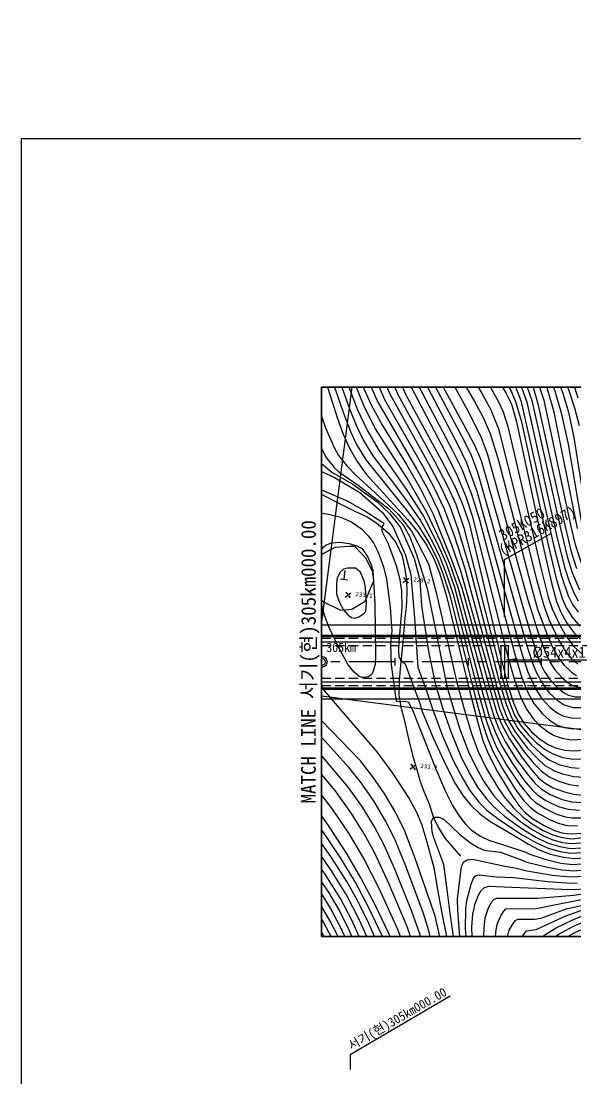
# Model space of a CAD drawing. Header units: millimetres. Extents: x 7782 to 8578, y 1103 to 1809.
# Drawn here: x 7781.9 to 7933.3, y 1362.3 to 1651.2 of the extents above; entities that cross this region are included whole.
import ezdxf
from ezdxf.enums import TextEntityAlignment as Align
from ezdxf.xclip import XClip

# ---------------------------------------------------------------- set-up
doc = ezdxf.new("R2010")
doc.units = ezdxf.units.MM
doc.header["$LTSCALE"] = 10
doc.header["$MEASUREMENT"] = 0
doc.header["$XCLIPFRAME"] = 2
for name, pattern in [('A-CENTR01', [2, 1.25, -0.25, 0.25, -0.25]), ('CENTER', [2, 1.25, -0.25, 0.25, -0.25]), ('HIDDEN', [0.375, 0.25, -0.125])]:
    doc.linetypes.add(name, pattern=pattern)
for name, color, linetype in [('TN-MACL', 6, 'A-CENTR01'), ('TZ-BASE', 253, 'Continuous'), ('TZ-CABL', 4, 'Continuous'), ('TZ-LEAL', 1, 'Continuous'), ('TZ-LEAT', 3, 'Continuous')]:
    doc.layers.add(name, color=color, linetype=linetype)
doc.layers.add('TX-PAPR', color=2, linetype='Continuous', plot=False)
doc.styles.add('HANA', font='GulimChe.ttf')
doc.styles.get("Standard").update_dxf_attribs({"font": 'GulimChe.ttf'})
doc.linetypes.add('ZIGZAG', pattern='A,0.0001,-0.2,[131,ltypeshp.shx,S=0.2,R=0,X=-0.2,Y=0],-0.4,[131,ltypeshp.shx,S=0.2,R=180,X=0.2,Y=0],-0.2', length=0.8001)
doc.dimstyles.get("Standard").update_dxf_attribs({"dimtxt": 0.18, "dimasz": 0.18, "dimexe": 0.18, "dimexo": 0.0625, "dimgap": 0.09, "dimtad": 0, "dimtih": 1, "dimtoh": 1, "dimdec": 4, "dimzin": 0, "dimdsep": 46, "dimtxsty": 'Standard', "dimcen": 0.09, "dimadec": 0, "dimazin": 0, "dimtfac": 1, "dimtdec": 4, "dimtofl": 0, "dimtmove": 0, "dimatfit": 3, "dimfxl": 0, "dimtolj": 1, "dimtzin": 0, "dimarcsym": 0})

# ---------------------------------------------------------------- blocks, each defined once
blk = doc.blocks.new('JD-DDH5JG73NG')
at = {"layer": 'TZ-BASE'}
for p, q in [((0, 10.21), (21.18, 175)), ((0, 90.6, 223), (7.64, 69.08, 223)), ((36.6, 90.41, 206), (46.3, 74.62, 206)), ((60.66, 92.18, 195), (67.42, 74.41, 195)), ((29.67, 87.02, 209), (40.33, 67.91, 209)), ((32.18, 87.71, 208), (41.78, 71.13, 208)), ((34.44, 88.95, 207), (44.05, 72.86, 207)), ((0, 85.18, 224), (5.97, 67.92, 224)), ((25.69, 85.19, 211), (38.91, 60.35, 211)), ((27.52, 85.35, 210), (39.89, 62.78, 210)), ((24.37, 83.7, 212), (37.35, 59.06, 212)), ((0, 80.28, 225), (4.37, 66.48, 225)), ((16.32, 78.5, 217), (18.72, 73.03, 217)), ((18.26, 78.9, 216), (20.87, 73.04, 216)), ((20.49, 78.5, 215), (23.05, 72.93, 215)), ((22.53, 78.72, 214), (34.4, 56.16, 214)), ((23.83, 80.41, 213), (35.8, 57.75, 213)), ((50.86, 78.82, 203), (53.04, 74.81, 203)), ((59.44, 80.39, 198), (61.62, 74.56, 198)), ((61.43, 80.2, 197), (63.84, 73.62, 197)), ((63.74, 79.12, 196), (65.85, 73.34, 196)), ((7.4, 75.2, 222), (9.85, 68.82, 222)), ((8.45, 77.59, 221), (11.44, 70.12, 221)), ((11.18, 75.46, 220), (13.49, 70.34, 220)), ((12.89, 76.49, 219), (15.31, 71.14, 219)), ((14.69, 77.26, 218), (17.21, 71.69, 218)), ((48.39, 76.67, 205), (50.46, 73.3, 205)), ((49.94, 77.21, 204), (51.8, 73.92, 204)), ((54.54, 75.17, 202), (56.04, 70.94, 202)), ((55.85, 75.94, 201), (57.38, 71.34, 201)), ((57.45, 76.1, 200), (59.1, 70.45, 200)), ((58.85, 77.15, 199), (60.69, 71.48, 199)), ((68.34, 77.05, 194), (70.03, 72.07, 194)), ((18.72, 73.03, 217), (29.19, 54.19, 217)), ((20.87, 73.04, 216), (30.87, 54.79, 216)), ((23.05, 72.93, 215), (32.58, 55.37, 215)), ((44.05, 72.86, 207), (46.27, 68.84, 207)), ((46.3, 74.62, 206), (48.27, 71.2, 206)), ((50.46, 73.3, 205), (51.87, 70.35, 205)), ((51.8, 73.92, 204), (53.1, 70.87, 204)), ((53.04, 74.81, 203), (54.42, 71.37, 203)), ((61.62, 74.56, 198), (63.36, 68.66, 198)), ((63.84, 73.62, 197), (65.47, 68.04, 197)), ((65.85, 73.34, 196), (67.41, 68.15, 196)), ((67.42, 74.41, 195), (69.11, 69.42, 195)), ((11.44, 70.12, 221), (14.69, 63.61, 221)), ((13.49, 70.34, 220), (16.62, 64.54, 220)), ((15.31, 71.14, 219), (25.94, 52.74, 219)), ((17.21, 71.69, 218), (27.64, 53.33, 218)), ((41.78, 71.13, 208), (43.97, 67.1, 208)), ((48.27, 71.2, 206), (49.56, 68.28, 206)), ((51.87, 70.35, 205), (53.27, 65.58, 205)), ((53.1, 70.87, 204), (54.57, 65.58, 204)), ((54.42, 71.37, 203), (63.45, 31.48, 203)), ((56.04, 70.94, 202), (64.37, 33.81, 202)), ((57.38, 71.34, 201), (65.22, 36.44, 201)), ((59.1, 70.45, 200), (66.14, 38.5, 200)), ((60.69, 71.48, 199), (68.1, 36.93, 199)), ((69.11, 69.42, 195), (70.32, 64.55, 195)), ((0, 67.11, 226), (1.05, 63.95, 226)), ((4.37, 66.48, 225), (5.87, 62.21, 225)), ((5.97, 67.92, 224), (7.9, 62.91, 224)), ((7.64, 69.08, 223), (9.74, 63.96, 223)), ((9.85, 68.82, 222), (12.55, 63.05, 222)), ((40.33, 67.91, 209), (43.6, 61.31, 209)), ((43.97, 67.1, 208), (46.02, 62.33, 208)), ((46.27, 68.84, 207), (48.33, 63.67, 207)), ((49.56, 68.28, 206), (50.89, 64.27, 206)), ((63.36, 68.66, 198), (69.76, 36.45, 198)), ((65.47, 68.04, 197), (67.33, 59.45, 197)), ((67.41, 68.15, 196), (68.91, 61.28, 196)), ((1.05, 63.95, 226), (3.43, 58.58, 226)), ((9.74, 63.96, 223), (11.46, 60.46, 223)), ((14.69, 63.61, 221), (23.74, 49.4, 221)), ((16.62, 64.54, 220), (23.24, 53.91, 220)), ((48.33, 63.67, 207), (58.73, 22.46, 207)), ((50.89, 64.27, 206), (59.89, 25.69, 206)), ((53.27, 65.58, 205), (60.7, 30.66, 205)), ((54.57, 65.58, 204), (61.88, 31.95, 204)), ((5.87, 62.21, 225), (7.6, 58.32, 225)), ((7.9, 62.91, 224), (9.57, 59.37, 224)), ((12.55, 63.05, 222), (15.46, 58.08, 222)), ((39.89, 62.78, 210), (41.96, 58.78, 210)), ((43.6, 61.31, 209), (45.23, 56.94, 209)), ((46.02, 62.33, 208), (48.28, 55.02, 208)), ((68.91, 61.28, 196), (72.71, 37.23, 196)), ((0, 58.35, 227), (1.21, 55.91, 227)), ((3.43, 58.58, 226), (4.64, 56.38, 226)), ((7.6, 58.32, 225), (9.69, 54.68, 225)), ((9.57, 59.37, 224), (12.15, 55.11, 224)), ((11.46, 60.46, 223), (14.02, 56.27, 223)), ((15.46, 58.08, 222), (23.09, 47.16, 222)), ((37.35, 59.06, 212), (39.63, 54.32, 212)), ((38.91, 60.35, 211), (40.82, 56.44, 211)), ((41.96, 58.78, 210), (43.57, 54.97, 210)), ((67.33, 59.45, 197), (71.03, 37.94, 197)), ((1.21, 55.91, 227), (3.43, 53.08, 227)), ((4.64, 56.38, 226), (7.03, 53.42, 226)), ((12.15, 55.11, 224), (23.5, 41.03, 224)), ((14.02, 56.27, 223), (22.89, 44.47, 223)), ((32.58, 55.37, 215), (36.23, 48.3, 215)), ((34.4, 56.16, 214), (37.02, 50.83, 214)), ((35.8, 57.75, 213), (38.3, 52.58, 213)), ((40.82, 56.44, 211), (42.59, 51.76, 211)), ((43.57, 54.97, 210), (55.68, 12.47, 210)), ((45.23, 56.94, 209), (56.34, 16.96, 209)), ((48.28, 55.02, 208), (57.07, 21.36, 208)), ((0, 54.19, 228), (2.81, 51.79, 228)), ((3.43, 53.08, 227), (4.77, 51.88, 227)), ((7.03, 53.42, 226), (9.15, 51.2, 226)), ((9.69, 54.68, 225), (12.18, 51.3, 225)), ((23.24, 53.91, 220), (27.06, 47.21, 220)), ((25.94, 52.74, 219), (29.08, 47.01, 219)), ((27.64, 53.33, 218), (30.87, 47.32, 218)), ((29.19, 54.19, 217), (32.48, 47.98, 217)), ((30.87, 54.79, 216), (34.4, 48, 216)), ((38.3, 52.58, 213), (40.94, 45.78, 213)), ((39.63, 54.32, 212), (42.43, 46.61, 212)), ((0, 51.97, 229), (3.54, 50.32, 229)), ((2.81, 51.79, 228), (8.57, 48.53, 228)), ((3.54, 50.32, 229), (10.45, 46.23, 229)), ((4.77, 51.88, 227), (10.02, 48.23, 227)), ((9.15, 51.2, 226), (17.04, 44.01, 226)), ((12.18, 51.3, 225), (23.47, 38.86, 225)), ((23.74, 49.4, 221), (28.68, 40.88, 221)), ((37.02, 50.83, 214), (39.39, 45.13, 214)), ((42.59, 51.76, 211), (56.18, 4.07, 211)), ((0, 46.96, 230), (7.14, 43.85, 230)), ((8.57, 48.53, 228), (15.06, 43.8, 228)), ((10.02, 48.23, 227), (18.35, 41.78, 227)), ((10.45, 46.23, 229), (16.52, 40.87, 229)), ((23.09, 47.16, 222), (27.92, 39.56, 222)), ((27.06, 47.21, 220), (30.45, 40.32, 220)), ((29.08, 47.01, 219), (31.86, 41.3, 219)), ((30.87, 47.32, 218), (33.41, 41.99, 218)), ((32.48, 47.98, 217), (35.02, 42.55, 217)), ((34.4, 48, 216), (36.67, 43.04, 216)), ((36.23, 48.3, 215), (38.33, 43.52, 215)), ((42.43, 46.61, 212), (54.42, 3.2, 212)), ((0, 45.83, 232.64), (1, 45.25, 232.64)), ((1, 45.25, 232.64), (3.79, 43.78, 232.64)), ((3.79, 43.78, 232.64), (6.2, 42.6, 232.64)), ((7.14, 43.85, 230), (12.06, 41.09, 230)), ((15.06, 43.8, 228), (18.53, 40.5, 228)), ((17.04, 44.01, 226), (20.91, 40.31, 226)), ((22.89, 44.47, 223), (26.99, 38.61, 223)), ((38.33, 43.52, 215), (40.28, 37.86, 215)), ((39.39, 45.13, 214), (41.14, 39.92, 214)), ((40.94, 45.78, 213), (43.14, 38.82, 213)), ((0, 40.6, 231), (1.87, 40.36, 231)), ((6.2, 42.6, 232.64), (9.11, 41.16, 232.64)), ((9.11, 41.16, 232.64), (12.45, 39.6, 232.64)), ((12.06, 41.09, 230), (16.72, 38.04, 230)), ((16.52, 40.87, 229), (19.45, 36.94, 229)), ((18.35, 41.78, 227), (22.25, 37.39, 227)), ((18.53, 40.5, 228), (21.59, 36.67, 228)), ((23.5, 41.03, 224), (26.58, 36.97, 224)), ((28.68, 40.88, 221), (32.4, 32.95, 221)), ((31.86, 41.3, 219), (35.48, 31.91, 219)), ((33.41, 41.99, 218), (36.19, 34.53, 218)), ((35.02, 42.55, 217), (37.34, 36.09, 217)), ((36.67, 43.04, 216), (38.84, 36.63, 216)), ((1.87, 40.36, 231), (5.14, 39.52, 231)), ((5.14, 39.52, 231), (8.17, 38.25, 231)), ((8.17, 38.25, 231), (10.9, 36.31, 231)), ((12.45, 39.6, 232.64), (15.41, 37.68, 232.64)), ((15.41, 37.68, 232.64), (18.32, 35.11, 232.64)), ((17.04, 37.76, 230), (16.49, 36.59, 230)), ((16.72, 38.04, 230), (17.04, 37.76, 230)), ((20.91, 40.31, 226), (22.69, 38.13, 226)), ((22.69, 38.13, 226), (24.66, 35.59, 226)), ((23.47, 38.86, 225), (26.3, 35.38, 225)), ((26.99, 38.61, 223), (30.32, 32.77, 223)), ((27.92, 39.56, 222), (31.56, 32.45, 222)), ((30.45, 40.32, 220), (35.69, 27.41, 220)), ((40.28, 37.86, 215), (49.03, 0.81, 215)), ((41.14, 39.92, 214), (50.72, 2.1, 214)), ((43.14, 38.82, 213), (52.56, 2.7, 213)), ((66.14, 38.5, 200), (68.21, 30.02, 200)), ((10.9, 36.31, 231), (12.74, 34.42, 231)), ((16.49, 36.59, 230), (16.47, 35.7, 230)), ((16.47, 35.7, 230), (18.19, 32.23, 230)), ((18.32, 35.11, 232.64), (20.26, 32.55, 232.64)), ((19.45, 36.94, 229), (22.92, 29.17, 229)), ((21.59, 36.67, 228), (25.31, 28.18, 228)), ((22.25, 37.39, 227), (24.13, 34.17, 227)), ((24.66, 35.59, 226), (29.25, 26.76, 226)), ((26.3, 35.38, 225), (28.75, 31.74, 225)), ((26.58, 36.97, 224), (29.48, 32.26, 224)), ((37.34, 36.09, 217), (40.69, 24.83, 217)), ((38.84, 36.63, 216), (49.29, -4.25, 216)), ((65.22, 36.44, 201), (67.09, 28.78, 201)), ((68.1, 36.93, 199), (69.23, 32.06, 199)), ((0.62, 31.39, 232), (1.29, 31.95, 232)), ((1.29, 31.95, 232), (2.79, 32.51, 232)), ((2.79, 32.51, 232), (4.97, 32.66, 232)), ((4.97, 32.66, 232), (7.55, 32.36, 232)), ((7.55, 32.36, 232), (9.67, 31.72, 232)), ((12.74, 34.42, 231), (14.19, 32.51, 231)), ((14.19, 32.51, 231), (15.5, 29.94, 231)), ((18.19, 32.23, 230), (20.36, 26.32, 230)), ((20.26, 32.55, 232.64), (22.03, 28.94, 232.64)), ((24.13, 34.17, 227), (25.83, 29.6, 227)), ((29.48, 32.26, 224), (31.6, 28.11, 224)), ((30.32, 32.77, 223), (32.42, 28.44, 223)), ((31.56, 32.45, 222), (33.91, 27.14, 222)), ((32.4, 32.95, 221), (34.93, 26.92, 221)), ((35.48, 31.91, 219), (38.05, 24.54, 219)), ((36.19, 34.53, 218), (39.13, 25.49, 218)), ((61.88, 31.95, 204), (64.07, 22.79, 204)), ((64.37, 33.81, 202), (66.44, 25.62, 202)), ((69.23, 32.06, 199), (71.1, 26.49, 199)), ((3.69, 31.26, 232.49), (-0.37, 29.13, 232.49)), ((-0.29, 30.32, 232), (0.62, 31.39, 232)), ((7.47, 31.51, 232.49), (3.69, 31.26, 232.49)), ((9.06, 31.46, 232.49), (7.47, 31.51, 232.49)), ((12.18, 28.25, 232.49), (9.06, 31.46, 232.49)), ((9.67, 31.72, 232), (11.07, 30.94, 232)), ((11.07, 30.94, 232), (12.61, 28.55, 232)), ((15.5, 29.94, 231), (16.95, 25.9, 231)), ((22.03, 28.94, 232.64), (22.7, 25.73, 232.64)), ((22.92, 29.17, 229), (24.39, 23.72, 229)), ((25.83, 29.6, 227), (28.84, 20.06, 227)), ((28.75, 31.74, 225), (30.65, 28.21, 225)), ((60.7, 30.66, 205), (62.76, 21.61, 205)), ((63.45, 31.48, 203), (65.49, 23.41, 203)), ((68.21, 30.02, 200), (69.58, 25.5, 200)), ((13.97, 24.53, 232.49), (12.18, 28.25, 232.49)), ((12.61, 28.55, 232), (13.55, 26.53, 232)), ((13.55, 26.53, 232), (13.99, 24.98, 232)), ((20.36, 26.32, 230), (21.31, 22.93, 230)), ((25.31, 28.18, 228), (26.85, 22.37, 228)), ((29.25, 26.76, 226), (31.33, 18.94, 226)), ((30.65, 28.21, 225), (32.25, 24.27, 225)), ((31.6, 28.11, 224), (33.06, 24.43, 224)), ((32.42, 28.44, 223), (34.17, 23.88, 223)), ((33.91, 27.14, 222), (36.28, 20.35, 222)), ((34.93, 26.92, 221), (37.23, 20.37, 221)), ((35.69, 27.41, 220), (38.27, 20.23, 220)), ((67.09, 28.78, 201), (68.4, 24.36, 201)), ((5.01, 24.38, 233), (4.25, 22.87, 233)), ((6.04, 25.28, 233), (5.01, 24.38, 233)), ((7.11, 25.6, 233), (6.04, 25.28, 233)), ((6.14, 22.56, 232.83), (6.44, 24.94, 232.83)), ((8.72, 25.62, 233), (7.11, 25.6, 233)), ((9.28, 25.55, 233), (8.72, 25.62, 233)), ((10.63, 24.46, 233), (9.28, 25.55, 233)), ((11.5, 22.46, 233), (10.63, 24.46, 233)), ((14.3, 22.1, 232.49), (13.97, 24.53, 232.49)), ((13.99, 24.98, 232), (14.55, 15.81, 232)), ((16.95, 25.9, 231), (17.76, 22.55, 231)), ((22.7, 25.73, 232.64), (23.16, 22.57, 232.64)), ((24.39, 23.72, 229), (25.39, 11.92, 229)), ((32.25, 24.27, 225), (34.17, 17.92, 225)), ((33.06, 24.43, 224), (34.93, 18.48, 224)), ((34.17, 23.88, 223), (35.91, 18.39, 223)), ((38.05, 24.54, 219), (47.1, -7.8, 219)), ((39.13, 25.49, 218), (47.91, -6.93, 218)), ((40.69, 24.83, 217), (48.43, -4.97, 217)), ((59.89, 25.69, 206), (61.93, 17.69, 206)), ((65.49, 23.41, 203), (67.35, 18.02, 203)), ((66.44, 25.62, 202), (67.5, 22.25, 202)), ((68.4, 24.36, 201), (70.43, 19.63, 201)), ((4.25, 22.87, 233), (4.07, 21.52, 233)), ((4.07, 21.52, 233), (4.12, 18.68, 233)), ((5.14, 22.69, 232.83), (7.13, 22.43, 232.83)), ((11.6, 22.22, 233), (11.5, 22.46, 233)), ((12.04, 20.18, 233), (11.6, 22.22, 233)), ((11.94, 16.52, 232.49), (14.3, 22.1, 232.49)), ((17.76, 22.55, 231), (18.7, 14.79, 231)), ((21.31, 22.93, 230), (21.8, 19.42, 230)), ((22.24, 21.64, 229.21), (23.82, 22.86, 229.21)), ((22.42, 23.04, 229.21), (23.64, 21.46, 229.21)), ((23.16, 22.57, 232.64), (23.3, 18.79, 232.64)), ((26.85, 22.37, 228), (27.32, 15.33, 228)), ((36.28, 20.35, 222), (44.13, -9.07, 222)), ((37.23, 20.37, 221), (45.04, -8.24, 221)), ((38.27, 20.23, 220), (46.47, -9.3, 220)), ((57.07, 21.36, 208), (59.01, 14.4, 208)), ((58.73, 22.46, 207), (60.58, 15.64, 207)), ((62.76, 21.61, 205), (64.19, 16.47, 205)), ((64.07, 22.79, 204), (65.75, 17.33, 204)), ((67.5, 22.25, 202), (68.97, 18.65, 202)), ((-2.17, 20.1, 232.49), (0.19, 16.54, 232.49)), ((4.12, 18.68, 233), (4.19, 18.24, 233)), ((4.19, 18.24, 233), (4.9, 16.17, 233)), ((6.46, 17.64, 233.07), (8.04, 18.86, 233.07)), ((6.64, 19.04, 233.07), (7.86, 17.46, 233.07)), ((12.32, 16.19, 233), (12.04, 20.18, 233)), ((21.8, 19.42, 230), (21.9, 14.83, 230)), ((23.3, 18.79, 232.64), (23.07, 14.95, 232.64)), ((28.84, 20.06, 227), (34.23, -6.62, 227)), ((31.33, 18.94, 226), (36.86, -5.3, 226)), ((34.17, 17.92, 225), (38.24, 1.11, 225)), ((34.93, 18.48, 224), (41.86, -9.08, 224)), ((35.91, 18.39, 223), (42.87, -8.6, 223)), ((61.93, 17.69, 206), (62.94, 14.51, 206)), ((67.35, 18.02, 203), (68.55, 15.61, 203)), ((68.97, 18.65, 202), (70.12, 16.68, 202)), ((0.87, 12.47, 232), (-0.09, 16.09, 232)), ((0.19, 16.54, 232.49), (5.18, 14.12, 232.49)), ((4.9, 16.17, 233), (6.01, 14.22, 233)), ((8.25, 14.39, 232.49), (11.94, 16.52, 232.49)), ((12.07, 13.78, 233), (12.32, 16.19, 233)), ((14.55, 15.81, 232), (14.7, 1.56, 232)), ((18.7, 14.79, 231), (19.19, 8.5, 231)), ((21.9, 14.83, 230), (21.09, 5.38, 230)), ((23.07, 14.95, 232.64), (22.79, 12.02, 232.64)), ((27.32, 15.33, 228), (29.32, 2.37, 228)), ((56.34, 16.96, 209), (59.55, 6.86, 209)), ((60.58, 15.64, 207), (62.1, 11.55, 207)), ((62.94, 14.51, 206), (65.04, 10, 206)), ((64.19, 16.47, 205), (65.26, 13.73, 205)), ((65.75, 17.33, 204), (66.93, 14.65, 204)), ((66.93, 14.65, 204), (68.46, 12.23, 204)), ((68.55, 15.61, 203), (70.08, 13.57, 203)), ((2.12, 9.37, 232), (0.87, 12.47, 232)), ((5.18, 14.12, 232.49), (8.25, 14.39, 232.49)), ((6.01, 14.22, 233), (7.18, 12.83, 233)), ((7.18, 12.83, 233), (8.2, 12.14, 233)), ((8.2, 12.14, 233), (9.06, 11.94, 233)), ((9.06, 11.94, 233), (10.19, 12.25, 233)), ((10.19, 12.25, 233), (11.5, 13.1, 233)), ((11.5, 13.1, 233), (12.07, 13.78, 233)), ((22.79, 12.02, 232.64), (22.52, 8.61, 232.64)), ((25.39, 11.92, 229), (26.3, -1.48, 229)), ((55.68, 12.47, 210), (58.43, 3.28, 210)), ((59.01, 14.4, 208), (61.71, 7.15, 208)), ((65.26, 13.73, 205), (66.93, 10.72, 205)), ((68.46, 12.23, 204), (70.49, 9.74, 204)), ((80, 10), (0, 10)), ((4.55, 4.2, 232), (2.12, 9.37, 232)), ((62.1, 11.55, 207), (64.77, 5.84, 207)), ((65.04, 10, 206), (66.78, 6.99, 206)), ((66.93, 10.72, 205), (68.77, 8.13, 205)), ((0, 7.29), (80, 7.29)), ((0, 6.89), (80, 6.89)), ((19.19, 8.5, 231), (18.85, 4.78, 231)), ((22.52, 8.61, 232.64), (22.23, 5.36, 232.64)), ((59.55, 6.86, 209), (61.16, 2.54, 209)), ((61.71, 7.15, 208), (63.1, 3.99, 208)), ((64.77, 5.84, 207), (66.68, 2.74, 207)), ((66.78, 6.99, 206), (68.82, 4.26, 206)), ((68.77, 8.13, 205), (70.68, 6.14, 205)), ((7.24, -0.84, 232), (4.55, 4.2, 232)), ((18.85, 4.78, 231), (19, -0.87, 231)), ((21.09, 5.38, 230), (21, 2.91, 230)), ((21, 2.91, 230), (21.15, 1.55, 230)), ((22.23, 5.36, 232.64), (21.86, 1.78, 232.64)), ((54.42, 3.2, 212), (56.26, -2.59, 212)), ((56.18, 4.07, 211), (57.77, -0.81, 211)), ((58.43, 3.28, 210), (59.72, -0.4, 210)), ((63.1, 3.99, 208), (64.78, 0.91, 208)), ((68.82, 4.26, 206), (71.3, 2, 206)), ((0, 1), (0, -1)), ((14.7, 1.56, 232), (14.61, -0.6, 232)), ((20, 1), (20, -1)), ((21.15, 1.55, 230), (21.57, 0.55, 230)), ((21.86, 1.78, 232.64), (21.45, -1.93, 232.64)), ((21.57, 0.55, 230), (22.8, -0.57, 230)), ((29.32, 2.37, 228), (31.12, -6.31, 228)), ((38.24, 1.11, 225), (40.41, -7.86, 225)), ((40, 1), (40, -1)), ((49.03, 0.81, 215), (50.9, -6.48, 215)), ((50.72, 2.1, 214), (52.69, -5.03, 214)), ((52.56, 2.7, 213), (54.58, -4.07, 213)), ((60, 1), (60, -1)), ((61.16, 2.54, 209), (62.47, -0.23, 209)), ((64.78, 0.91, 208), (66.21, -0.92, 208)), ((66.68, 2.74, 207), (68.21, 0.98, 207)), ((68.21, 0.98, 207), (70.03, -0.62, 207)), ((8.87, -2.87, 232), (7.24, -0.84, 232)), ((10.24, -4.02, 232), (8.87, -2.87, 232)), ((14.11, -2.6, 232), (13.68, -3.59, 232)), ((14.61, -0.6, 232), (14.11, -2.6, 232)), ((19, -0.87, 231), (20.3, -10.11, 231)), ((21.45, -1.93, 232.64), (21.16, -5.33, 232.64)), ((22.8, -0.57, 230), (24.13, -4, 230)), ((26.3, -1.48, 229), (28.53, -7.7, 229)), ((56.26, -2.59, 212), (58.24, -6.99, 212)), ((57.77, -0.81, 211), (58.75, -3.19, 211)), ((59.72, -0.4, 210), (60.77, -2.58, 210)), ((60.77, -2.58, 210), (62.3, -4.84, 210)), ((62.47, -0.23, 209), (63.75, -2.22, 209)), ((63.75, -2.22, 209), (65.73, -4.36, 209)), ((66.21, -0.92, 208), (68.29, -2.86, 208)), ((68.29, -2.86, 208), (69.65, -3.77, 208)), ((11.17, -4.29, 232), (10.24, -4.02, 232)), ((12.74, -4.13, 232), (11.17, -4.29, 232)), ((13.68, -3.59, 232), (12.74, -4.13, 232)), ((21.16, -5.33, 232.64), (21.14, -9, 232.64)), ((24.13, -4, 230), (24.7, -5.5, 230)), ((24.7, -5.5, 230), (26.81, -11.35, 230)), ((36.86, -5.3, 226), (38.91, -12.95, 226)), ((48.43, -4.97, 217), (50.39, -11.58, 217)), ((49.29, -4.25, 216), (51.23, -10.87, 216)), ((52.69, -5.03, 214), (54.31, -9.58, 214)), ((54.58, -4.07, 213), (56.25, -8.2, 213)), ((58.75, -3.19, 211), (60.31, -5.94, 211)), ((62.3, -4.84, 210), (64.14, -6.81, 210)), ((65.73, -4.36, 209), (67.45, -5.79, 209)), ((0.73, -7.72, 231), (0, -6.6, 231)), ((0, -7.11), (80, -7.11)), ((0, -7.51), (80, -7.51)), ((2.75, -10.15, 231), (0.73, -7.72, 231)), ((28.53, -7.7, 229), (30.35, -13.15, 229)), ((31.12, -6.31, 228), (33.06, -12.55, 228)), ((34.23, -6.62, 227), (35.76, -11.96, 227)), ((40.41, -7.86, 225), (42.73, -16.96, 225)), ((42.87, -8.6, 223), (44.73, -15.41, 223)), ((45.04, -8.24, 221), (46.93, -14.62, 221)), ((47.1, -7.8, 219), (48.73, -13.11, 219)), ((47.91, -6.93, 218), (49.55, -12.32, 218)), ((50.9, -6.48, 215), (52.41, -11.21, 215)), ((56.25, -8.2, 213), (57.98, -11.4, 213)), ((58.24, -6.99, 212), (60.05, -9.92, 212)), ((60.31, -5.94, 211), (62.17, -8.45, 211)), ((62.17, -8.45, 211), (64.31, -10.48, 211)), ((64.14, -6.81, 210), (66.03, -8.35, 210)), ((66.03, -8.35, 210), (67.45, -9.15, 210)), ((67.45, -5.79, 209), (68.83, -6.53, 209)), ((68.83, -6.53, 209), (70.76, -7.02, 209)), ((0, -9.33), (80, -19.61)), ((0, -10.11), (80, -10.11)), ((15.19, -24.61, 231), (2.75, -10.15, 231)), ((20.3, -10.11, 231), (20.44, -10.71, 231)), ((20.44, -10.71, 231), (23.12, -10.8, 231)), ((21.14, -9, 232.64), (21.67, -12.32, 232.64)), ((23.12, -10.8, 231), (23.64, -10.92, 231)), ((23.64, -10.92, 231), (24.79, -12.92, 231)), ((26.81, -11.35, 230), (27.51, -13.56, 230)), ((41.86, -9.08, 224), (43.76, -16.25, 224)), ((44.13, -9.07, 222), (45.82, -14.98, 222)), ((46.47, -9.3, 220), (47.9, -13.98, 220)), ((51.23, -10.87, 216), (52.73, -14.62, 216)), ((52.41, -11.21, 215), (53.78, -14.39, 215)), ((54.31, -9.58, 214), (55.95, -12.96, 214)), ((57.98, -11.4, 213), (60.23, -14.16, 213)), ((60.05, -9.92, 212), (62.39, -12.46, 212)), ((64.31, -10.48, 211), (66.22, -11.75, 211)), ((67.45, -9.15, 210), (69.3, -9.57, 210)), ((69.3, -9.57, 210), (71.88, -9.58, 210)), ((21.67, -12.32, 232.64), (22.62, -16.11, 232.64)), ((24.79, -12.92, 231), (31.16, -29.07, 231)), ((27.51, -13.56, 230), (30.46, -20.78, 230)), ((30.35, -13.15, 229), (33.03, -20.21, 229)), ((33.06, -12.55, 228), (35.44, -19.33, 228)), ((35.76, -11.96, 227), (37.81, -18.36, 227)), ((38.91, -12.95, 226), (40.92, -19.55, 226)), ((47.9, -13.98, 220), (49.2, -17.19, 220)), ((48.73, -13.11, 219), (50.04, -16.4, 219)), ((49.55, -12.32, 218), (50.9, -15.72, 218)), ((50.39, -11.58, 217), (51.84, -15.22, 217)), ((53.78, -14.39, 215), (55.25, -16.74, 215)), ((55.95, -12.96, 214), (57.75, -15.45, 214)), ((60.23, -14.16, 213), (62.24, -15.92, 213)), ((62.39, -12.46, 212), (64.58, -14.09, 212)), ((64.58, -14.09, 212), (65.88, -14.78, 212)), ((66.22, -11.75, 211), (68.67, -12.44, 211)), ((68.67, -12.44, 211), (71.93, -12.45, 211)), ((10.65, -27.08, 230), (0, -15.99, 230)), ((22.62, -16.11, 232.64), (23.45, -19.86, 232.64)), ((42.73, -16.96, 225), (44.09, -21.46, 225)), ((43.76, -16.25, 224), (45.28, -20.84, 224)), ((44.73, -15.41, 223), (46.2, -19.65, 223)), ((45.82, -14.98, 222), (47.37, -19.13, 222)), ((46.93, -14.62, 221), (48.29, -18.09, 221)), ((49.2, -17.19, 220), (51.33, -21.08, 220)), ((50.04, -16.4, 219), (52.14, -20.15, 219)), ((50.9, -15.72, 218), (52.83, -19.11, 218)), ((51.84, -15.22, 217), (53.72, -18.4, 217)), ((52.73, -14.62, 216), (54.33, -17.31, 216)), ((54.33, -17.31, 216), (56.49, -19.92, 216)), ((55.25, -16.74, 215), (57.22, -19.03, 215)), ((57.75, -15.45, 214), (59.35, -17.18, 214)), ((59.35, -17.18, 214), (61.72, -19.03, 214)), ((62.24, -15.92, 213), (64.26, -17.24, 213)), ((64.26, -17.24, 213), (66.28, -17.96, 213)), ((65.88, -14.78, 212), (68.18, -15.34, 212)), ((68.18, -15.34, 212), (71.56, -15.37, 212)), ((23.45, -19.86, 232.64), (24.2, -22.99, 232.64)), ((33.03, -20.21, 229), (36.04, -27.11, 229)), ((35.44, -19.33, 228), (38.17, -26.03, 228)), ((37.81, -18.36, 227), (40.17, -24.61, 227)), ((40.92, -19.55, 226), (42.64, -24.32, 226)), ((46.2, -19.65, 223), (47.82, -23.33, 223)), ((47.37, -19.13, 222), (49.05, -22.66, 222)), ((48.29, -18.09, 221), (50.13, -21.75, 221)), ((52.14, -20.15, 219), (55.3, -24.59, 219)), ((52.83, -19.11, 218), (56.17, -23.47, 218)), ((53.72, -18.4, 217), (57.14, -22.5, 217)), ((56.49, -19.92, 216), (58.55, -21.97, 216)), ((57.22, -19.03, 215), (59.55, -21.04, 215)), ((61.72, -19.03, 214), (63.51, -20.1, 214)), ((63.51, -20.1, 214), (65.71, -20.86, 214)), ((66.28, -17.96, 213), (68.6, -18.35, 213)), ((68.6, -18.35, 213), (72.06, -18.23, 213)), ((7.59, -28.92, 229), (0, -20.55, 229)), ((24.2, -22.99, 232.64), (25.02, -26.1, 232.64)), ((30.46, -20.78, 230), (33.91, -28.24, 230)), ((44.09, -21.46, 225), (45.49, -25.05, 225)), ((45.28, -20.84, 224), (46.79, -24.4, 224)), ((49.05, -22.66, 222), (51.93, -27.5, 222)), ((50.13, -21.75, 221), (53.18, -26.62, 221)), ((51.33, -21.08, 220), (54.58, -25.99, 220)), ((57.14, -22.5, 217), (59.9, -25.08, 217)), ((58.55, -21.97, 216), (60.91, -23.82, 216)), ((59.55, -21.04, 215), (61.85, -22.57, 215)), ((61.85, -22.57, 215), (63.89, -23.5, 215)), ((65.71, -20.86, 214), (68.24, -21.27, 214)), ((68.24, -21.27, 214), (71.7, -21.17, 214)), ((7.39, -34.29, 228), (0, -25.58, 228)), ((19.45, -30.39, 231), (15.19, -24.61, 231)), ((40.17, -24.61, 227), (42.2, -28.89, 227)), ((42.64, -24.32, 226), (44.94, -29.05, 226)), ((45.49, -25.05, 225), (48.07, -30.05, 225)), ((46.79, -24.4, 224), (49.39, -29.23, 224)), ((47.82, -23.33, 223), (50.61, -28.28, 223)), ((54.58, -25.99, 220), (57.32, -29.54, 220)), ((55.3, -24.59, 219), (57.98, -27.76, 219)), ((56.17, -23.47, 218), (58.97, -26.43, 218)), ((59.9, -25.08, 217), (62, -26.69, 217)), ((60.91, -23.82, 216), (62.94, -25.08, 216)), ((62.94, -25.08, 216), (65.8, -26.11, 216)), ((63.89, -23.5, 215), (66.48, -24.09, 215)), ((66.48, -24.09, 215), (68.98, -24.29, 215)), ((68.98, -24.29, 215), (72.42, -24.05, 215)), ((14.04, -31.39, 230), (10.65, -27.08, 230)), ((24.18, -29.3, 231.22), (25.76, -28.08, 231.22)), ((24.36, -27.9, 231.22), (25.58, -29.48, 231.22)), ((25.02, -26.1, 232.64), (26.03, -29.43, 232.64)), ((33.91, -28.24, 230), (36.53, -33.23, 230)), ((36.04, -27.11, 229), (38.46, -31.8, 229)), ((38.17, -26.03, 228), (40.58, -30.79, 228)), ((50.61, -28.28, 223), (54.2, -33.69, 223)), ((51.93, -27.5, 222), (55.35, -32.39, 222)), ((53.18, -26.62, 221), (56.48, -31.1, 221)), ((57.98, -27.76, 219), (59.98, -29.82, 219)), ((58.97, -26.43, 218), (61.02, -28.28, 218)), ((61.02, -28.28, 218), (63.61, -29.8, 218)), ((62, -26.69, 217), (64.76, -28.01, 217)), ((64.76, -28.01, 217), (68.13, -28.85, 217)), ((65.8, -26.11, 216), (68.77, -26.61, 216)), ((68.13, -28.85, 217), (70.37, -29.05, 217)), ((68.77, -26.61, 216), (72.43, -26.51, 216)), ((3.69, -35.15, 227), (0, -30.67, 227)), ((10.91, -33.16, 229), (7.59, -28.92, 229)), ((17.26, -36.12, 230), (14.04, -31.39, 230)), ((23.72, -36.96, 231), (19.45, -30.39, 231)), ((26.03, -29.43, 232.64), (26.98, -32.66, 232.64)), ((31.16, -29.07, 231), (33.88, -35.46, 231)), ((40.58, -30.79, 228), (42.63, -34.23, 228)), ((42.2, -28.89, 227), (44.32, -32.65, 227)), ((44.94, -29.05, 226), (48.1, -34.33, 226)), ((48.07, -30.05, 225), (51.76, -36.17, 225)), ((49.39, -29.23, 224), (52.98, -34.9, 224)), ((56.48, -31.1, 221), (58.37, -33.25, 221)), ((57.32, -29.54, 220), (59.23, -31.68, 220)), ((59.23, -31.68, 220), (61.04, -33.16, 220)), ((59.98, -29.82, 219), (62.2, -31.39, 219)), ((62.2, -31.39, 219), (64.53, -32.54, 219)), ((63.61, -29.8, 218), (65.77, -30.63, 218)), ((65.77, -30.63, 218), (68.85, -31.35, 218)), ((68.85, -31.35, 218), (71.65, -31.47, 218)), ((11.22, -39.73, 228), (7.39, -34.29, 228)), ((14.4, -38.2, 229), (10.91, -33.16, 229)), ((26.98, -32.66, 232.64), (28, -35.59, 232.64)), ((36.53, -33.23, 230), (38.68, -36.61, 230)), ((38.46, -31.8, 229), (40.51, -35.17, 229)), ((42.63, -34.23, 228), (45.01, -37.43, 228)), ((44.32, -32.65, 227), (47.04, -36.57, 227)), ((48.1, -34.33, 226), (49.86, -36.88, 226)), ((54.2, -33.69, 223), (56.89, -36.97, 223)), ((55.35, -32.39, 222), (57.53, -34.96, 222)), ((58.37, -33.25, 221), (59.99, -34.74, 221)), ((61.04, -33.16, 220), (63.26, -34.39, 220)), ((63.26, -34.39, 220), (66.3, -35.54, 220)), ((64.53, -32.54, 219), (67.62, -33.48, 219)), ((67.62, -33.48, 219), (70.28, -33.88, 219)), ((3.02, -40.21, 226), (0, -36.32, 226)), ((8.17, -41.46, 227), (3.69, -35.15, 227)), ((20.3, -41.24, 230), (17.26, -36.12, 230)), ((25.99, -41.17, 231), (23.72, -36.96, 231)), ((28, -35.59, 232.64), (29.36, -38.82, 232.64)), ((33.88, -35.46, 231), (35.78, -39.21, 231)), ((38.68, -36.61, 230), (40.75, -39.13, 230)), ((40.51, -35.17, 229), (43.04, -38.4, 229)), ((45.01, -37.43, 228), (46.87, -39.44, 228)), ((47.04, -36.57, 227), (50.63, -40.43, 227)), ((49.86, -36.88, 226), (52.44, -39.9, 226)), ((51.76, -36.17, 225), (53.89, -39.23, 225)), ((52.98, -34.9, 224), (55.27, -37.95, 224)), ((56.89, -36.97, 223), (58.37, -38.38, 223)), ((57.53, -34.96, 222), (58.98, -36.38, 222)), ((58.98, -36.38, 222), (61.26, -37.89, 222)), ((59.99, -34.74, 221), (62.47, -36.23, 221)), ((62.47, -36.23, 221), (65.7, -37.6, 221)), ((66.3, -35.54, 220), (68.85, -36.17, 220)), ((68.85, -36.17, 220), (71.17, -36.4, 220)), ((7.43, -46.81, 226), (3.02, -40.21, 226)), ((14.38, -44.92, 228), (11.22, -39.73, 228)), ((17.49, -43.42, 229), (14.4, -38.2, 229)), ((29.36, -38.82, 232.64), (30.52, -42.32, 232.64)), ((35.78, -39.21, 231), (37.69, -42.24, 231)), ((40.75, -39.13, 230), (43.14, -41.45, 230)), ((43.04, -38.4, 229), (45.12, -40.48, 229)), ((46.87, -39.44, 228), (49.98, -42.12, 228)), ((50.63, -40.43, 227), (54.35, -43.65, 227)), ((52.44, -39.9, 226), (55.07, -42.45, 226)), ((53.89, -39.23, 225), (55.59, -41.18, 225)), ((55.27, -37.95, 224), (56.84, -39.64, 224)), ((56.84, -39.64, 224), (58.82, -41.17, 224)), ((58.37, -38.38, 223), (61.04, -40.11, 223)), ((61.04, -40.11, 223), (64.01, -41.55, 223)), ((61.26, -37.89, 222), (64.64, -39.49, 222)), ((64.64, -39.49, 222), (67.31, -40.29, 222)), ((65.7, -37.6, 221), (68.33, -38.27, 221)), ((67.31, -40.29, 222), (70.4, -40.52, 222)), ((68.33, -38.27, 221), (71.07, -38.44, 221)), ((2.13, -45.01, 225), (0, -42.01, 225)), ((11.6, -46.98, 227), (8.17, -41.46, 227)), ((22.77, -46.24, 230), (20.3, -41.24, 230)), ((27.36, -44.47, 231), (25.99, -41.17, 231)), ((30.04, -43.66, 232), (30.38, -42.8, 232)), ((30.38, -42.8, 232), (30.95, -42.43, 232)), ((30.52, -42.32, 232.64), (31.89, -45.21, 232.64)), ((30.95, -42.43, 232), (32.09, -42.48, 232)), ((32.09, -42.48, 232), (33.49, -43.11, 232)), ((33.49, -43.11, 232), (37.81, -47.15, 232)), ((37.69, -42.24, 231), (39.42, -44.45, 231)), ((43.14, -41.45, 230), (46, -43.53, 230)), ((45.12, -40.48, 229), (48.58, -43.15, 229)), ((48.58, -43.15, 229), (54.75, -47.22, 229)), ((49.98, -42.12, 228), (54.48, -45.44, 228)), ((55.07, -42.45, 226), (57.5, -44.29, 226)), ((55.59, -41.18, 225), (57.57, -42.84, 225)), ((57.57, -42.84, 225), (60.78, -44.75, 225)), ((58.82, -41.17, 224), (62.1, -43.02, 224)), ((62.1, -43.02, 224), (64.66, -44.1, 224)), ((64.01, -41.55, 223), (66.5, -42.34, 223)), ((66.5, -42.34, 223), (68.48, -42.64, 223)), ((68.48, -42.64, 223), (71.18, -42.58, 223)), ((5.12, -53.37, 224), (0, -45.79, 224)), ((6.99, -52.54, 225), (2.13, -45.01, 225)), ((17.11, -50.05, 228), (14.38, -44.92, 228)), ((20.04, -48.48, 229), (17.49, -43.42, 229)), ((28.39, -47.76, 231), (27.36, -44.47, 231)), ((30.2, -46.46, 232), (30.04, -43.66, 232)), ((31.89, -45.21, 232.64), (33.65, -48.17, 232.64)), ((39.42, -44.45, 231), (40.9, -45.88, 231)), ((40.9, -45.88, 231), (43.24, -47.49, 231)), ((46, -43.53, 230), (54.11, -48.37, 230)), ((54.35, -43.65, 227), (57.3, -45.71, 227)), ((54.48, -45.44, 228), (58.51, -47.92, 228)), ((57.3, -45.71, 227), (60.57, -47.53, 227)), ((57.5, -44.29, 226), (60.52, -46.05, 226)), ((60.52, -46.05, 226), (63.14, -47.27, 226)), ((60.78, -44.75, 225), (63.59, -46.1, 225)), ((63.59, -46.1, 225), (65.97, -46.78, 225)), ((64.66, -44.1, 224), (67.1, -44.68, 224)), ((67.1, -44.68, 224), (69.93, -44.76, 224)), ((11.43, -53.55, 226), (7.43, -46.81, 226)), ((14.43, -52.13, 227), (11.6, -46.98, 227)), ((23.02, -55.79, 229), (20.04, -48.48, 229)), ((25.47, -53.44, 230), (22.77, -46.24, 230)), ((30.77, -56.32, 231), (28.39, -47.76, 231)), ((30.63, -48.1, 232), (30.2, -46.46, 232)), ((33.4, -55.34, 232), (30.63, -48.1, 232)), ((33.65, -48.17, 232.64), (35.55, -50.4, 232.64)), ((37.81, -47.15, 232), (40.69, -49.45, 232)), ((43.24, -47.49, 231), (45.66, -48.7, 231)), ((45.66, -48.7, 231), (49.7, -49.98, 231)), ((54.11, -48.37, 230), (56.51, -49.81, 230)), ((54.75, -47.22, 229), (58.66, -49.48, 229)), ((58.51, -47.92, 228), (61.85, -49.52, 228)), ((60.57, -47.53, 227), (63.14, -48.64, 227)), ((63.14, -47.27, 226), (65.68, -48, 226)), ((63.14, -48.64, 227), (65.77, -49.33, 227)), ((65.68, -48, 226), (68.29, -48.32, 226)), ((65.97, -46.78, 225), (68.3, -47.01, 225)), ((68.29, -48.32, 226), (72.39, -47.92, 226)), ((68.3, -47.01, 225), (71.12, -46.79, 225)), ((2.75, -53.41, 223), (0, -49.53, 223)), ((20.01, -56.6, 228), (17.11, -50.05, 228)), ((35.55, -50.4, 232.64), (37.98, -53.06, 232.64)), ((40.69, -49.45, 232), (42.6, -50.67, 232)), ((42.6, -50.67, 232), (44.42, -51.41, 232)), ((44.42, -51.41, 232), (48.86, -52.04, 232)), ((49.7, -49.98, 231), (55.8, -52.01, 231)), ((56.51, -49.81, 230), (59.45, -51.37, 230)), ((58.66, -49.48, 229), (61.84, -50.91, 229)), ((59.45, -51.37, 230), (62.47, -52.52, 230)), ((61.84, -50.91, 229), (65.19, -51.84, 229)), ((61.85, -49.52, 228), (65.03, -50.49, 228)), ((65.03, -50.49, 228), (67.95, -50.95, 228)), ((65.19, -51.84, 229), (67.97, -52.27, 229)), ((65.77, -49.33, 227), (68.21, -49.64, 227)), ((67.95, -50.95, 228), (72.43, -50.72, 228)), ((68.21, -49.64, 227), (72.22, -49.35, 227)), ((2.58, -56.8, 222), (0, -53.13, 222)), ((6.9, -60, 223), (2.75, -53.41, 223)), ((9.17, -60.08, 224), (5.12, -53.37, 224)), ((10.76, -58.97, 225), (6.99, -52.54, 225)), ((15.8, -62.13, 226), (11.43, -53.55, 226)), ((18.47, -60.75, 227), (14.43, -52.13, 227)), ((30.66, -68.41, 230), (25.47, -53.44, 230)), ((38.37, -55.43, 233), (38.9, -54.61, 233)), ((38.9, -54.61, 233), (39.73, -54.12, 233)), ((39.73, -54.12, 233), (41.22, -53.91, 233)), ((41.22, -53.91, 233), (50.09, -55.84, 233)), ((48.86, -52.04, 232), (54.53, -54.12, 232)), ((54.53, -54.12, 232), (56.04, -54.69, 232)), ((55.8, -52.01, 231), (56.89, -52.53, 231)), ((56.04, -54.69, 232), (61.7, -56.12, 232)), ((56.89, -52.53, 231), (60.98, -53.95, 231)), ((60.98, -53.95, 231), (65.31, -54.98, 231)), ((62.47, -52.52, 230), (66.13, -53.39, 230)), ((66.13, -53.39, 230), (68.92, -53.71, 230)), ((67.97, -52.27, 229), (73.48, -52.03, 229)), ((68.58, -55.37, 231), (76.86, -54.8, 231)), ((68.92, -53.71, 230), (80, -53.07, 230)), ((0.84, -57.76, 221), (0, -56.66, 221)), ((5.16, -64.62, 221), (0.84, -57.76, 221)), ((6.81, -63.69, 222), (2.58, -56.8, 222)), ((24.69, -68.18, 228), (20.01, -56.6, 228)), ((27.84, -68.74, 229), (23.02, -55.79, 229)), ((31.79, -62.16, 231), (30.77, -56.32, 231)), ((34.36, -62.92, 232), (33.4, -55.34, 232)), ((37.16, -64.8, 233), (38.16, -56.58, 233)), ((38.16, -56.58, 233), (38.37, -55.43, 233)), ((50.09, -55.84, 233), (52.82, -56.26, 233)), ((52.82, -56.26, 233), (56.09, -57.11, 233)), ((56.09, -57.11, 233), (63.07, -58.27, 233)), ((61.7, -56.12, 232), (65.72, -56.83, 232)), ((65.31, -54.98, 231), (68.58, -55.37, 231)), ((65.72, -56.83, 232), (68.85, -57.08, 232)), ((68.85, -57.08, 232), (75.61, -56.5, 232)), ((2.06, -63.06, 220), (0, -60.05, 220)), ((9.7, -65.05, 223), (6.9, -60, 223)), ((12.83, -66.98, 224), (9.17, -60.08, 224)), ((14.74, -66.52, 225), (10.76, -58.97, 225)), ((40.89, -60.75, 234), (41.5, -59.1, 234)), ((41.5, -59.1, 234), (42.06, -58.47, 234)), ((42.06, -58.47, 234), (43.07, -58.18, 234)), ((43.07, -58.18, 234), (47.82, -58.72, 234)), ((47.82, -58.72, 234), (52.39, -58.89, 234)), ((52.39, -58.89, 234), (61.76, -60.02, 234)), ((61.76, -60.02, 234), (67.01, -60.41, 234)), ((63.07, -58.27, 233), (67.88, -58.73, 233)), ((67.01, -60.41, 234), (69.81, -60.42, 234)), ((67.88, -58.73, 233), (71.87, -58.54, 233)), ((2.43, -67.27, 219), (0, -63.33, 219)), ((4.8, -67.75, 220), (2.06, -63.06, 220)), ((20.74, -72.95, 226), (15.8, -62.13, 226)), ((23.48, -72.57, 227), (18.47, -60.75, 227)), ((32.85, -68.21, 231), (31.79, -62.16, 231)), ((35.05, -68.01, 232), (34.36, -62.92, 232)), ((39.71, -65.22, 234), (40.89, -60.75, 234)), ((42.87, -63.71, 235), (43.61, -62.46, 235)), ((43.61, -62.46, 235), (44.48, -61.69, 235)), ((44.48, -61.69, 235), (45.64, -61.25, 235)), ((45.64, -61.25, 235), (51.96, -61.52, 235)), ((51.96, -61.52, 235), (65.71, -62.11, 235)), ((58.57, -67.4, 237), (78.82, -63.36, 237)), ((65.71, -62.11, 235), (69.37, -62.17, 235)), ((68.86, -63.72, 236), (73.98, -62.98, 236)), ((69.37, -62.17, 235), (73.16, -61.79, 235)), ((8.29, -70.59, 221), (5.16, -64.62, 221)), ((10.32, -70.43, 222), (6.81, -63.69, 222)), ((12.92, -71.52, 223), (9.7, -65.05, 223)), ((37.24, -67.8, 233), (37.16, -64.8, 233)), ((39.44, -67.6, 234), (39.71, -65.22, 234)), ((41.64, -67.4, 235), (41.88, -66.3, 235)), ((41.88, -66.3, 235), (42.87, -63.71, 235)), ((45.48, -67.52, 236), (46.35, -65.78, 236)), ((46.35, -65.78, 236), (47.04, -64.93, 236)), ((47.04, -64.93, 236), (47.74, -64.52, 236)), ((47.74, -64.52, 236), (59.07, -64.59, 236)), ((59.07, -64.59, 236), (68.86, -63.72, 236)), ((66.78, -67.46, 238), (80, -64.54, 238)), ((2.39, -70.81, 218), (0, -66.76, 218)), ((5.22, -72.52, 219), (2.43, -67.27, 219)), ((7.61, -73.48, 220), (4.8, -67.75, 220)), ((16.7, -75.18, 224), (12.83, -66.98, 224)), ((18.37, -74.17, 225), (14.74, -66.52, 225)), ((26.74, -74.04, 228), (24.69, -68.18, 228)), ((29.29, -73.53, 229), (27.84, -68.74, 229)), ((31.03, -69.49, 230), (30.66, -68.41, 230)), ((37.54, -91.37, 231), (32.85, -68.21, 231)), ((37.24, -83.2, 232), (35.05, -68.01, 232)), ((37.95, -77.55, 233), (37.24, -67.8, 233)), ((39.32, -72.89, 234), (39.44, -67.6, 234)), ((41.08, -72.47, 235), (41.3, -68.94, 235)), ((41.3, -68.94, 235), (41.64, -67.4, 235)), ((44.71, -69.97, 236), (45.48, -67.52, 236)), ((48.02, -71.38, 237), (49.02, -69.17, 237)), ((49.02, -69.17, 237), (49.74, -68.07, 237)), ((49.74, -68.07, 237), (50.35, -67.52, 237)), ((50.35, -67.52, 237), (58.57, -67.4, 237)), ((60, -69.99, 238), (66.78, -67.46, 238)), ((66.69, -69.43, 239), (71.39, -67.77, 239)), ((68.62, -70.46, 240), (72.07, -69.06, 240)), ((3.26, -76.13, 217), (0, -70.16, 217)), ((6.19, -78.35, 218), (2.39, -70.81, 218)), ((11.43, -77.55, 221), (8.29, -70.59, 221)), ((13.63, -77.81, 222), (10.32, -70.43, 222)), ((16.7, -80.17, 223), (12.92, -71.52, 223)), ((36.01, -91.36, 230), (31.03, -69.49, 230)), ((44.37, -72.63, 236), (44.71, -69.97, 236)), ((47.65, -73.24, 237), (48.02, -71.38, 237)), ((51.28, -73.28, 238), (52.34, -71.44, 238)), ((52.34, -71.44, 238), (52.98, -70.62, 238)), ((52.98, -70.62, 238), (53.6, -70.32, 238)), ((53.6, -70.32, 238), (58.18, -70.27, 238)), ((58.18, -70.27, 238), (60, -69.99, 238)), ((58.57, -73.15, 239), (66.69, -69.43, 239)), ((64.09, -72.68, 240), (68.62, -70.46, 240)), ((68.65, -72.3, 241), (72.14, -70.79, 241)), ((3.76, -80.66, 216), (0, -73.73, 216)), ((8.29, -79.12, 219), (5.22, -72.52, 219)), ((10.01, -79.11, 220), (7.61, -73.48, 220)), ((22.18, -83.09, 225), (18.37, -74.17, 225)), ((23.08, -79.04, 226), (20.74, -72.95, 226)), ((25.47, -78.43, 227), (23.48, -72.57, 227)), ((32.18, -92.59, 228), (26.74, -74.04, 228)), ((42.09, -122.92, 229), (29.29, -73.53, 229)), ((39.77, -79.5, 234), (39.32, -72.89, 234)), ((41.17, -78.25, 235), (41.08, -72.47, 235)), ((44.19, -77.87, 236), (44.37, -72.63, 236)), ((47.29, -77.02, 237), (47.65, -73.24, 237)), ((50.17, -79.17, 238), (50.86, -74.78, 238)), ((50.86, -74.78, 238), (51.28, -73.28, 238)), ((54.11, -76.26, 239), (55.11, -74.54, 239)), ((55.11, -74.54, 239), (55.97, -73.45, 239)), ((55.97, -73.45, 239), (58.57, -73.15, 239)), ((59.05, -76.18, 240), (60.93, -74.6, 240)), ((60.93, -74.6, 240), (64.09, -72.68, 240)), ((61.42, -76.72, 241), (64.58, -74.48, 241)), ((64.58, -74.48, 241), (68.65, -72.3, 241)), ((65.78, -75.82, 242), (69.14, -73.9, 242)), ((69.14, -73.9, 242), (72.58, -72.36, 242))]:
    blk.add_line(p, q, dxfattribs=at)
at = {"layer": 'TZ-BASE', "linetype": 'CENTER', "flags": 128}
blk.add_lwpolyline([(700, 0), (80, 0), (0, 0)], dxfattribs=at)
at = {"layer": 'TZ-BASE'}
for radius in [1.5, 1]:
    blk.add_circle((0, 0), radius, dxfattribs=at)
at = {"layer": 'TZ-BASE', "style": 'HANA'}
for s, p in [('229.2', (25.01, 21.99, 229.21)), ('233.1', (9.23, 18, 233.07)), ('231.2', (26.95, -28.94, 231.22))]:
    blk.add_text(s, height=1.2, rotation=352.6776, dxfattribs=at).set_placement(p)
blk.add_text('305km', height=2.5, dxfattribs=at).set_placement((1.32, 2.68))

msp = doc.modelspace()

# ---------------------------------------------------------------- linework, layer by layer
at = {"layer": 'TN-MACL', "const_width": 0.5}
msp.add_lwpolyline([(7863.9, 1551.23), (7863.9, 1401.23)], dxfattribs=at)
at = {"layer": 'TX-PAPR'}
msp.add_lwpolyline([(7781.89, 1103.05), (8577.89, 1103.05), (8577.89, 1619.05), (7781.89, 1619.05)], close=True, dxfattribs=at)
at = {"layer": 'TX-PAPR', "flags": 128}
msp.add_lwpolyline([(8563.9, 1551.23), (8563.9, 1401.23), (7863.9, 1401.23), (7863.9, 1551.23)], close=True, dxfattribs=at)
at = {"layer": 'TZ-BASE', "flags": 128}
msp.add_lwpolyline([(7913.9, 1488.48), (7913.9, 1504.18), (7926.55, 1511.27)], dxfattribs=at)
at = {"layer": 'TZ-CABL', "linetype": 'HIDDEN'}
for points in [[(7863.9, 1482.73), (8563.9, 1482.73)], [(7863.9, 1481.73), (8563.9, 1481.73)], [(7863.9, 1480.73), (8563.9, 1480.73)], [(7863.9, 1471.73), (8563.9, 1471.73)], [(7863.9, 1470.73), (8563.9, 1470.73)], [(7863.9, 1469.73), (8563.9, 1469.73)]]:
    msp.add_lwpolyline(points, dxfattribs=at)
at = {"layer": 'TZ-CABL', "linetype": 'ZIGZAG', "ltscale": 0.5}
for points in [[(7863.9, 1481.73), (8563.9, 1481.73)], [(7913.9, 1480.73), (7913.9, 1471.73)], [(7863.9, 1470.73), (8563.9, 1470.73)]]:
    msp.add_lwpolyline(points, dxfattribs=at)
at = {"layer": 'TZ-CABL'}
for points in [[(7912.9, 1480.73), (7912.9, 1471.73)], [(7914.9, 1480.73), (7914.9, 1471.73)]]:
    msp.add_lwpolyline(points, dxfattribs=at)
at = {"layer": 'TZ-LEAL'}
msp.add_lwpolyline([(7899.07, 1384.9), (7871.68, 1368.87), (7871.68, 1364.87)], dxfattribs=at)

# ---------------------------------------------------------------- block references
at = {"layer": 'TZ-BASE'}
ref = msp.add_blockref('JD-DDH5JG73NG', (7863.9, 1476.23), dxfattribs=at)
XClip(ref).set_block_clipping_path([(-0.0000000003, -75.0000000032), (700.0000000004, 75)])

# ---------------------------------------------------------------- texts
at = {"layer": 'TN-MACL'}
msp.add_text('MATCH LINE 서기(현)305㎞000.00', height=4, rotation=90, dxfattribs=at).set_placement((7860.33, 1476.23), align=Align.MIDDLE_CENTER)
at = {"layer": 'TZ-BASE'}
for s, p in [('305K050', (7913.39, 1509.25)), ('(KPR316K897)', (7913.39, 1505.04))]:
    msp.add_text(s, height=3, rotation=29.2387, dxfattribs=at).set_placement(p)
msp.add_text('Ø54x4x1', height=3, rotation=0.0518, dxfattribs=at).set_placement((7928.75, 1478.86), align=Align.MIDDLE)
at = {"layer": 'TZ-LEAT'}
msp.add_text('서기(현)305km000.00', height=2.5, rotation=30, dxfattribs=at).set_placement((7885.18, 1377.66), align=Align.CENTER)

# ---------------------------------------------------------------- leaders
at = {"layer": 'TZ-BASE'}
msp.add_leader([(7914.4, 1476.79), (7939.05, 1476.79)], dimstyle='Standard', override={"dimtxt": 3, "dimasz": 3, "dimexe": 2, "dimexo": 3, "dimgap": 1, "dimtad": 0, "dimtih": 0, "dimcen": 1, "dimaunit": 1, "dimadec": 8, "dimtix": 1, "dimtofl": 1, "dimtmove": 2, "dimtvp": 2}, dxfattribs=at)

doc.saveas('drawing.dxf')
